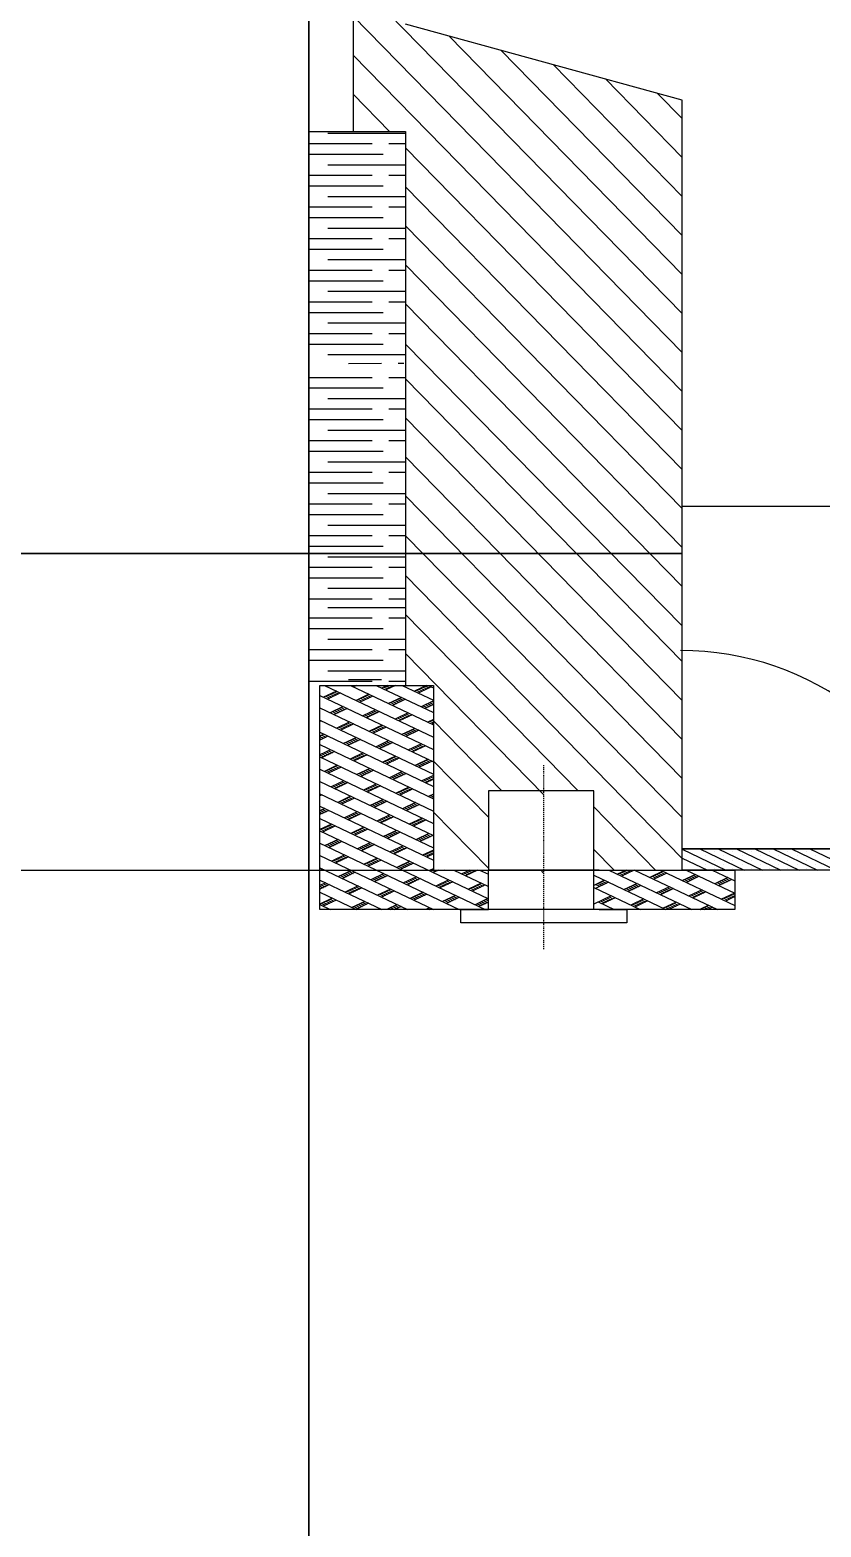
# Model space of a CAD drawing. Header units: millimetres. Extents: x 3739 to 12124, y 1417 to 5764.
# Drawn here: x 4854 to 4936.8, y 4501.7 to 4658.3 of the extents above; entities that cross this region are included whole.
import ezdxf

# ---------------------------------------------------------------- set-up
doc = ezdxf.new("R2010")
doc.units = ezdxf.units.MM
doc.header["$MEASUREMENT"] = 0
doc.linetypes.add('CENTER', pattern=[2, 1.25, -0.25, 0.25, -0.25])

msp = doc.modelspace()

# ---------------------------------------------------------------- linework, layer by layer
for p, q in [((4883.16004, 4682.44485), (4883.16004, 4254.11472)), ((4883.17998, 4682.45527), (4883.17998, 4253.95112)), ((4887.81157, 4669.91899), (4887.81157, 4647.65271)), ((4922.25894, 4650.92771), (4893.31157, 4658.88837)), ((4922.25894, 4570.4336), (4922.25894, 4650.92771)), ((4883.17998, 4622.83446), (4883.17998, 4647.65271)), ((4883.17998, 4647.65271), (4893.31157, 4647.65271)), ((4887.81157, 4647.65271), (4893.31157, 4647.65271)), ((4888.24577, 4647.65271), (4893.31157, 4647.65271)), ((4893.31157, 4647.65271), (4893.31157, 4622.9983)), ((4893.31157, 4647.65271), (4893.31157, 4622.9983)), ((4893.31157, 4647.65271), (4893.31157, 4589.73718)), ((4922.25894, 4605.73638), (4922.25894, 4641.58588)), ((4883.17998, 4589.73718), (4883.17998, 4622.82902)), ((4883.17998, 4622.82902), (4883.17998, 4614.55606)), ((4883.17998, 4614.55606), (4883.17998, 4606.2831)), ((4922.25894, 4608.48922), (4945.41683, 4608.48922)), ((4883.17998, 4606.2831), (4883.17998, 4598.01014)), ((4922.25894, 4603.53026), (4922.25894, 4605.73638)), ((4922.25894, 4603.53026), (4922.25894, 4605.73638)), ((4922.25894, 4603.53026), (4779.08108, 4603.53026)), ((4779.08108, 4603.53026), (4922.25894, 4603.53026)), ((4883.17998, 4598.01014), (4883.17998, 4589.73718)), ((4884.33787, 4566.29712), (4884.33787, 4589.73718)), ((4884.33787, 4589.73718), (4896.21603, 4589.73718)), ((4896.21603, 4589.73718), (4896.21603, 4570.4336)), ((4901.99578, 4578.71059), (4901.99578, 4570.43763)), ((4912.99578, 4578.71059), (4901.99578, 4578.71059)), ((4912.99578, 4570.4366), (4912.99578, 4578.71059)), ((4997.52209, 4572.63972), (4922.25894, 4572.63972)), ((4922.25894, 4572.63972), (5013.76647, 4572.63972)), ((4805.12398, 4570.4336), (4896.21603, 4570.4336)), ((4896.21603, 4570.4336), (4927.75892, 4570.4336)), ((4897.37393, 4570.44167), (4922.25894, 4570.4336)), ((4901.99578, 4570.43763), (4913.57473, 4570.43763)), ((4901.99578, 4566.29712), (4901.99578, 4570.4336)), ((4901.99578, 4570.4336), (4913.57473, 4570.4336)), ((4912.99578, 4566.29712), (4912.99578, 4570.4336)), ((5009.13489, 4570.4336), (4922.25894, 4570.4336)), ((4927.75892, 4570.4336), (4927.75892, 4566.29712)), ((4927.75892, 4566.29712), (4884.33787, 4566.29712)), ((4899.10104, 4564.91829), (4899.10104, 4566.29712)), ((4899.10104, 4566.29712), (4901.99578, 4566.29712)), ((4913.57473, 4566.29712), (4916.46946, 4566.29712)), ((4916.46946, 4566.29712), (4916.46946, 4564.91829)), ((4916.46946, 4564.91829), (4899.10104, 4564.91829))]:
    msp.add_line(p, q)
at = {"linetype": 'Continuous'}
for p, q in [((4922.25894, 4628.60708), (4887.81157, 4663.79423)), ((4922.25894, 4624.52885), (4887.81157, 4659.716)), ((4922.25894, 4632.6853), (4897.82074, 4657.64833)), ((4922.25894, 4620.45062), (4887.81157, 4655.63777)), ((4922.25894, 4636.76353), (4903.28409, 4656.14588)), ((4922.25894, 4640.84176), (4908.74743, 4654.64344)), ((4922.25894, 4644.91999), (4914.21077, 4653.14099)), ((4891.63626, 4647.65271), (4887.81157, 4651.55955)), ((4922.25894, 4648.99822), (4919.67412, 4651.63855)), ((4885.17977, 4647.48662), (4893.31157, 4647.48662)), ((4883.17998, 4646.38356), (4889.81135, 4646.38356)), ((4891.54819, 4646.38356), (4893.31157, 4646.38356)), ((4922.25894, 4616.37239), (4893.31157, 4645.94143)), ((4883.17998, 4645.2805), (4890.96924, 4645.2805)), ((4893.28503, 4645.2805), (4893.31157, 4645.2805)), ((4883.17998, 4643.07438), (4889.81135, 4643.07438)), ((4885.17977, 4644.17744), (4893.31157, 4644.17744)), ((4891.54819, 4643.07438), (4893.31157, 4643.07438)), ((4883.17998, 4641.97132), (4890.96924, 4641.97132)), ((4893.28503, 4641.97132), (4893.31157, 4641.97132)), ((4922.25894, 4612.29417), (4893.31157, 4641.8632)), ((4883.17998, 4639.76519), (4889.81135, 4639.76519)), ((4885.17977, 4640.86825), (4893.31157, 4640.86825)), ((4891.54819, 4639.76519), (4893.31157, 4639.76519)), ((4883.17998, 4638.66213), (4890.96924, 4638.66213)), ((4893.28503, 4638.66213), (4893.31157, 4638.66213)), ((4885.17977, 4637.55907), (4893.31157, 4637.55907)), ((4922.25894, 4608.21594), (4893.31157, 4637.78497)), ((4883.17998, 4636.45601), (4889.81135, 4636.45601)), ((4883.17998, 4635.35295), (4890.96924, 4635.35295)), ((4891.54819, 4636.45601), (4893.31157, 4636.45601)), ((4893.28503, 4635.35295), (4893.31157, 4635.35295)), ((4885.17977, 4634.24989), (4893.31157, 4634.24989)), ((4922.25894, 4604.13771), (4893.31157, 4633.70675)), ((4883.17998, 4633.14682), (4889.81135, 4633.14682)), ((4883.17998, 4632.04376), (4890.96924, 4632.04376)), ((4891.54819, 4633.14682), (4893.31157, 4633.14682)), ((4893.28503, 4632.04376), (4893.31157, 4632.04376)), ((4885.17977, 4630.9407), (4893.31157, 4630.9407)), ((4883.17998, 4629.83764), (4889.81135, 4629.83764)), ((4883.17998, 4628.73458), (4890.96924, 4628.73458)), ((4891.54819, 4629.83764), (4893.31157, 4629.83764)), ((4893.28503, 4628.73458), (4893.31157, 4628.73458)), ((4922.25894, 4600.05948), (4893.31157, 4629.62852)), ((4885.17977, 4627.63152), (4893.31157, 4627.63152)), ((4883.17998, 4626.52845), (4889.81135, 4626.52845)), ((4891.54819, 4626.52845), (4893.31157, 4626.52845)), ((4883.17998, 4625.42539), (4890.96924, 4625.42539)), ((4885.17977, 4624.32233), (4893.31157, 4624.32233)), ((4893.28503, 4625.42539), (4893.31157, 4625.42539)), ((4922.25894, 4595.98125), (4893.31157, 4625.42539)), ((4890.8049, 4623.37887), (4887.33124, 4623.36545)), ((4893.13626, 4623.38788), (4892.54173, 4623.38558)), ((4883.17998, 4621.94624), (4889.81135, 4621.94624)), ((4891.54819, 4621.94624), (4893.31157, 4621.94624)), ((4922.25894, 4592.22856), (4893.31157, 4621.7976)), ((4883.17998, 4620.84318), (4890.96924, 4620.84318)), ((4885.17977, 4619.74012), (4893.31157, 4619.74012)), ((4883.17998, 4618.63705), (4889.81135, 4618.63705)), ((4891.54819, 4618.63705), (4893.31157, 4618.63705)), ((4883.17998, 4617.53399), (4890.96924, 4617.53399)), ((4885.17977, 4616.43093), (4893.31157, 4616.43093)), ((4922.25894, 4588.15033), (4893.31157, 4617.71937)), ((4883.17998, 4615.32787), (4889.81135, 4615.32787)), ((4891.54819, 4615.32787), (4893.31157, 4615.32787)), ((4883.17998, 4614.22481), (4890.96924, 4614.22481)), ((4885.17977, 4613.12175), (4893.31157, 4613.12175)), ((4922.25894, 4584.07211), (4893.31157, 4613.64114)), ((4883.17998, 4612.01869), (4889.81135, 4612.01869)), ((4891.54819, 4612.01869), (4893.31157, 4612.01869)), ((4883.17998, 4610.91562), (4890.96924, 4610.91562)), ((4883.17998, 4608.7095), (4889.81135, 4608.7095)), ((4885.17977, 4609.81256), (4893.31157, 4609.81256)), ((4891.54819, 4608.7095), (4893.31157, 4608.7095)), ((4922.25894, 4579.99388), (4893.31157, 4609.56292)), ((4883.17998, 4607.60644), (4890.96924, 4607.60644)), ((4883.17998, 4605.40032), (4889.81135, 4605.40032)), ((4885.17977, 4606.50338), (4893.31157, 4606.50338)), ((4891.54819, 4605.40032), (4893.31157, 4605.40032)), ((4922.25894, 4575.91565), (4893.31157, 4605.35979)), ((4883.17998, 4604.29726), (4890.96924, 4604.29726)), ((4883.17998, 4602.09113), (4889.81135, 4602.09113)), ((4885.17977, 4603.19419), (4893.31157, 4603.19419)), ((4891.54819, 4602.09113), (4893.31157, 4602.09113)), ((4883.17998, 4600.98807), (4890.96924, 4600.98807)), ((4922.25894, 4571.65263), (4893.31157, 4601.22166)), ((4885.17977, 4599.88501), (4893.31157, 4599.88501)), ((4883.17998, 4598.78195), (4889.81135, 4598.78195)), ((4885.17977, 4597.89448), (4893.31157, 4597.89448)), ((4891.54819, 4598.78195), (4893.31157, 4598.78195)), ((4883.17998, 4596.79142), (4889.81135, 4596.79142)), ((4891.54819, 4596.79142), (4893.31157, 4596.79142)), ((4911.35687, 4578.71059), (4893.31157, 4597.14344)), ((4883.17998, 4595.68836), (4890.96924, 4595.68836)), ((4885.17977, 4594.5853), (4893.31157, 4594.5853)), ((4883.17998, 4593.48224), (4889.81135, 4593.48224)), ((4891.54819, 4593.48224), (4893.31157, 4593.48224)), ((4907.78525, 4578.28069), (4893.31157, 4593.06521)), ((4883.17998, 4592.37917), (4890.96924, 4592.37917)), ((4885.17977, 4591.27611), (4893.31157, 4591.27611)), ((4883.17998, 4590.17305), (4889.81135, 4590.17305)), ((4884.8451, 4589.73718), (4896.21603, 4584.32095)), ((4890.8049, 4590.33265), (4887.33124, 4590.31923)), ((4887.547, 4589.73718), (4896.21603, 4585.60793)), ((4888.14366, 4589.73718), (4887.84533, 4589.59508)), ((4887.99731, 4589.73718), (4888.07049, 4589.70232)), ((4890.24889, 4589.73718), (4896.21603, 4586.8949)), ((4891.41868, 4589.73718), (4890.83379, 4589.45858)), ((4891.05894, 4589.56583), (4891.46832, 4589.37083)), ((4892.23744, 4589.73718), (4891.24316, 4589.26358)), ((4891.2841, 4589.67307), (4891.69348, 4589.47808)), ((4891.54819, 4590.17305), (4893.31157, 4590.17305)), ((4891.59983, 4589.73718), (4891.91864, 4589.58533)), ((4892.05015, 4589.73718), (4892.14379, 4589.69257)), ((4892.95078, 4589.73718), (4896.21603, 4588.18187)), ((4895.51246, 4589.73718), (4894.23162, 4589.12709)), ((4895.99194, 4589.57558), (4894.641, 4588.93209)), ((4895.35741, 4589.66332), (4895.76679, 4589.46833)), ((4895.65267, 4589.73718), (4896.21603, 4589.46884)), ((4884.33787, 4588.69181), (4896.21603, 4583.03398)), ((4886.08501, 4589.14659), (4884.73406, 4588.5031)), ((4884.95922, 4588.61035), (4885.36859, 4588.41535)), ((4886.49438, 4588.95159), (4885.14344, 4588.3081)), ((4885.18437, 4588.7176), (4885.59375, 4588.5226)), ((4885.40953, 4588.82484), (4885.81891, 4588.62985)), ((4885.63469, 4588.93209), (4886.04407, 4588.73709)), ((4885.85985, 4589.03934), (4886.26922, 4588.84434)), ((4889.48284, 4588.81509), (4888.13189, 4588.17161)), ((4888.35705, 4588.27886), (4888.76643, 4588.08386)), ((4889.89222, 4588.6201), (4888.54127, 4587.97661)), ((4888.58221, 4588.3861), (4888.99159, 4588.19111)), ((4888.80737, 4588.49335), (4889.21674, 4588.29835)), ((4889.03252, 4588.6006), (4889.4419, 4588.4056)), ((4889.25768, 4588.70785), (4889.66706, 4588.51285)), ((4892.88067, 4588.4836), (4891.52973, 4587.84011)), ((4893.29005, 4588.2886), (4891.9391, 4587.64512)), ((4891.98004, 4588.05461), (4892.38942, 4587.85961)), ((4892.2052, 4588.16186), (4892.61458, 4587.96686)), ((4892.43036, 4588.26911), (4892.83974, 4588.07411)), ((4892.65552, 4588.37635), (4893.06489, 4588.18136)), ((4894.45678, 4589.23433), (4894.86615, 4589.03934)), ((4894.68193, 4589.34158), (4895.09131, 4589.14659)), ((4894.90709, 4589.44883), (4895.31647, 4589.25383)), ((4896.21603, 4588.12235), (4894.92756, 4587.50862)), ((4895.13225, 4589.55608), (4895.54163, 4589.36108)), ((4896.05335, 4588.04486), (4896.21603, 4587.96737)), ((4884.33787, 4587.40484), (4896.21603, 4581.74701)), ((4886.78095, 4587.52812), (4885.43, 4586.88464)), ((4885.65516, 4586.99188), (4886.06454, 4586.79689)), ((4887.19032, 4587.33313), (4885.83938, 4586.68964)), ((4885.88032, 4587.09913), (4886.28969, 4586.90414)), ((4886.10547, 4587.20638), (4886.51485, 4587.01138)), ((4886.33063, 4587.31363), (4886.74001, 4587.11863)), ((4886.55579, 4587.42087), (4886.96517, 4587.22588)), ((4890.17878, 4587.19663), (4888.82783, 4586.55314)), ((4889.05299, 4586.66039), (4889.46237, 4586.4654)), ((4890.58816, 4587.00163), (4889.23721, 4586.35815)), ((4889.27815, 4586.76764), (4889.68753, 4586.57264)), ((4889.50331, 4586.87489), (4889.91269, 4586.67989)), ((4889.72847, 4586.98213), (4890.13784, 4586.78714)), ((4889.95362, 4587.08938), (4890.363, 4586.89439)), ((4891.75488, 4587.94736), (4892.16426, 4587.75237)), ((4893.57662, 4586.86514), (4892.22567, 4586.22165)), ((4893.98599, 4586.67014), (4892.63505, 4586.02666)), ((4892.67598, 4586.43615), (4893.08536, 4586.24115)), ((4892.90114, 4586.54339), (4893.31052, 4586.3484)), ((4893.1263, 4586.65064), (4893.53568, 4586.45565)), ((4893.35146, 4586.75789), (4893.76084, 4586.56289)), ((4895.15272, 4587.61587), (4895.5621, 4587.42087)), ((4896.21603, 4587.73236), (4895.33694, 4587.31363)), ((4895.37788, 4587.72312), (4895.78725, 4587.52812)), ((4895.60303, 4587.83037), (4896.01241, 4587.63537)), ((4895.82819, 4587.93761), (4896.21603, 4587.75288)), ((4884.33787, 4586.11787), (4896.21603, 4580.46004)), ((4884.48843, 4586.04616), (4884.33787, 4585.97444)), ((4887.47689, 4585.90966), (4886.12594, 4585.26617)), ((4886.3511, 4585.37342), (4886.76048, 4585.17843)), ((4887.88627, 4585.71466), (4886.53532, 4585.07118)), ((4886.57626, 4585.48067), (4886.98564, 4585.28567)), ((4886.80142, 4585.58792), (4887.21079, 4585.39292)), ((4887.02657, 4585.69516), (4887.43595, 4585.50017)), ((4887.25173, 4585.80241), (4887.66111, 4585.60742)), ((4890.87472, 4585.57817), (4889.52378, 4584.93468)), ((4889.74893, 4585.04193), (4890.15831, 4584.84693)), ((4891.2841, 4585.38317), (4889.93315, 4584.73969)), ((4889.97409, 4585.14918), (4890.38347, 4584.95418)), ((4890.19925, 4585.25642), (4890.60863, 4585.06143)), ((4890.42441, 4585.36367), (4890.83379, 4585.16868)), ((4890.64957, 4585.47092), (4891.05894, 4585.27592)), ((4892.45083, 4586.3289), (4892.8602, 4586.1339)), ((4894.27256, 4585.24667), (4892.92161, 4584.60319)), ((4894.68193, 4585.05168), (4893.33099, 4584.40819)), ((4893.59708, 4584.92493), (4894.00646, 4584.72994)), ((4893.82224, 4585.03218), (4894.23162, 4584.83718)), ((4894.0474, 4585.13943), (4894.45678, 4584.94443)), ((4896.21603, 4586.17239), (4895.6235, 4585.89016)), ((4895.84866, 4585.99741), (4896.21603, 4585.82242)), ((4896.21603, 4585.7824), (4896.03288, 4585.69516)), ((4896.07382, 4586.10465), (4896.21603, 4586.03692)), ((4903.3719, 4578.71059), (4896.21603, 4586.02014)), ((4884.33787, 4584.8309), (4896.21603, 4579.17307)), ((4884.775, 4584.62269), (4884.33787, 4584.41448)), ((4885.18437, 4584.42769), (4884.33787, 4584.02448)), ((4884.33787, 4584.40191), (4884.73406, 4584.2132)), ((4884.33787, 4584.18742), (4884.5089, 4584.10595)), ((4884.33787, 4583.54393), (4896.21603, 4577.8861)), ((4884.54984, 4584.51544), (4884.95922, 4584.32045)), ((4888.17283, 4584.2912), (4886.82188, 4583.64771)), ((4887.04704, 4583.75496), (4887.45642, 4583.55996)), ((4888.58221, 4584.0962), (4887.23126, 4583.45271)), ((4887.2722, 4583.86221), (4887.68158, 4583.66721)), ((4887.49736, 4583.96945), (4887.90674, 4583.77446)), ((4887.72252, 4584.0767), (4888.13189, 4583.88171)), ((4887.94767, 4584.18395), (4888.35705, 4583.98895)), ((4891.57066, 4583.9597), (4890.21972, 4583.31622)), ((4890.44488, 4583.42347), (4890.85425, 4583.22847)), ((4891.98004, 4583.76471), (4890.6291, 4583.12122)), ((4890.67003, 4583.53071), (4891.07941, 4583.33572)), ((4890.89519, 4583.63796), (4891.30457, 4583.44297)), ((4891.12035, 4583.74521), (4891.52973, 4583.55021)), ((4891.34551, 4583.85246), (4891.75488, 4583.65746)), ((4893.14677, 4584.71044), (4893.55615, 4584.51544)), ((4893.37193, 4584.81768), (4893.7813, 4584.62269)), ((4894.9685, 4583.62821), (4893.61755, 4582.98473)), ((4895.37788, 4583.43322), (4894.02693, 4582.78973)), ((4894.29303, 4583.30647), (4894.7024, 4583.11147)), ((4894.51818, 4583.41372), (4894.92756, 4583.21872)), ((4894.74334, 4583.52096), (4895.15272, 4583.32597)), ((4885.47094, 4583.00423), (4884.33787, 4582.46452)), ((4884.33787, 4582.25696), (4896.21603, 4576.59913)), ((4884.34515, 4582.46799), (4884.75453, 4582.27299)), ((4885.88032, 4582.80923), (4884.52937, 4582.16574)), ((4884.57031, 4582.57523), (4884.97969, 4582.38024)), ((4884.79547, 4582.68248), (4885.20484, 4582.48749)), ((4885.02062, 4582.78973), (4885.43, 4582.59473)), ((4885.24578, 4582.89698), (4885.65516, 4582.70198)), ((4888.86877, 4582.67273), (4887.51783, 4582.02925)), ((4887.74298, 4582.13649), (4888.15236, 4581.9415)), ((4889.27815, 4582.47774), (4887.9272, 4581.83425)), ((4887.96814, 4582.24374), (4888.37752, 4582.04875)), ((4888.1933, 4582.35099), (4888.60268, 4582.15599)), ((4888.41846, 4582.45824), (4888.82783, 4582.26324)), ((4888.64362, 4582.56549), (4889.05299, 4582.37049)), ((4892.26661, 4582.34124), (4890.91566, 4581.69775)), ((4891.14082, 4581.805), (4891.5502, 4581.61001)), ((4892.67598, 4582.14624), (4891.32504, 4581.50276)), ((4891.36598, 4581.91225), (4891.77535, 4581.71725)), ((4891.59113, 4582.0195), (4892.00051, 4581.8245)), ((4891.81629, 4582.12675), (4892.22567, 4581.93175)), ((4892.04145, 4582.23399), (4892.45083, 4582.039)), ((4893.84271, 4583.09197), (4894.25209, 4582.89698)), ((4894.06787, 4583.19922), (4894.47725, 4583.00423)), ((4895.66444, 4582.00975), (4894.31349, 4581.36626)), ((4896.07382, 4581.81475), (4894.72287, 4581.17127)), ((4895.21413, 4581.79525), (4895.6235, 4581.60026)), ((4895.43928, 4581.9025), (4895.84866, 4581.7075)), ((4901.99578, 4575.95061), (4896.21603, 4581.82955)), ((4884.33787, 4580.96999), (4896.21603, 4575.31216)), ((4886.16688, 4581.38576), (4884.81593, 4580.74228)), ((4885.04109, 4580.84952), (4885.45047, 4580.65453)), ((4886.57626, 4581.19077), (4885.22531, 4580.54728)), ((4885.26625, 4580.95677), (4885.67563, 4580.76178)), ((4885.49141, 4581.06402), (4885.90079, 4580.86902)), ((4885.71657, 4581.17127), (4886.12594, 4580.97627)), ((4885.94172, 4581.27851), (4886.3511, 4581.08352)), ((4889.56471, 4581.05427), (4888.21377, 4580.41078)), ((4888.43893, 4580.51803), (4888.8483, 4580.32304)), ((4889.97409, 4580.85927), (4888.62315, 4580.21579)), ((4888.66408, 4580.62528), (4889.07346, 4580.43028)), ((4888.88924, 4580.73253), (4889.29862, 4580.53753)), ((4889.1144, 4580.83977), (4889.52378, 4580.64478)), ((4889.33956, 4580.94702), (4889.74893, 4580.75203)), ((4892.96255, 4580.72278), (4891.6116, 4580.07929)), ((4891.83676, 4580.18654), (4892.24614, 4579.99154)), ((4893.37193, 4580.52778), (4892.02098, 4579.8843)), ((4892.06192, 4580.29379), (4892.4713, 4580.09879)), ((4892.28708, 4580.40103), (4892.69645, 4580.20604)), ((4892.51223, 4580.50828), (4892.92161, 4580.31329)), ((4892.73739, 4580.61553), (4893.14677, 4580.42053)), ((4894.53865, 4581.47351), (4894.94803, 4581.27851)), ((4894.76381, 4581.58076), (4895.17319, 4581.38576)), ((4894.98897, 4581.68801), (4895.39835, 4581.49301)), ((4896.21603, 4580.32253), (4895.00944, 4579.7478)), ((4895.91007, 4580.17679), (4896.21603, 4580.03105)), ((4896.13523, 4580.28404), (4896.21603, 4580.24555)), ((4884.33787, 4579.68302), (4896.21603, 4574.02519)), ((4886.86282, 4579.7673), (4885.51188, 4579.12381)), ((4885.73703, 4579.23106), (4886.14641, 4579.03607)), ((4887.2722, 4579.5723), (4885.92125, 4578.92882)), ((4885.96219, 4579.33831), (4886.37157, 4579.14331)), ((4886.18735, 4579.44556), (4886.59673, 4579.25056)), ((4886.41251, 4579.5528), (4886.82188, 4579.35781)), ((4886.63766, 4579.66005), (4887.04704, 4579.46506)), ((4890.26066, 4579.43581), (4888.90971, 4578.79232)), ((4889.13487, 4578.89957), (4889.54425, 4578.70457)), ((4890.67003, 4579.24081), (4889.31909, 4578.59733)), ((4889.36003, 4579.00682), (4889.7694, 4578.81182)), ((4889.58518, 4579.11406), (4889.99456, 4578.91907)), ((4889.81034, 4579.22131), (4890.21972, 4579.02632)), ((4890.0355, 4579.32856), (4890.44488, 4579.13356)), ((4893.65849, 4579.10431), (4892.30754, 4578.46083)), ((4894.06787, 4578.90932), (4892.71692, 4578.26583)), ((4892.75786, 4578.67532), (4893.16724, 4578.48033)), ((4892.98302, 4578.78257), (4893.3924, 4578.58758)), ((4893.20818, 4578.88982), (4893.61755, 4578.69482)), ((4893.43333, 4578.99707), (4893.84271, 4578.80207)), ((4895.23459, 4579.85505), (4895.64397, 4579.66005)), ((4896.21603, 4579.93254), (4895.41881, 4579.5528)), ((4895.45975, 4579.96229), (4895.86913, 4579.7673)), ((4895.68491, 4580.06954), (4896.09429, 4579.87455)), ((4884.33787, 4578.39605), (4896.21603, 4572.73822)), ((4884.57031, 4578.28533), (4884.33787, 4578.17462)), ((4884.33787, 4578.18155), (4884.34515, 4578.17808)), ((4884.33787, 4577.10908), (4896.21603, 4571.45125)), ((4887.55876, 4578.14884), (4886.20782, 4577.50535)), ((4886.43298, 4577.6126), (4886.84235, 4577.4176)), ((4887.96814, 4577.95384), (4886.6172, 4577.31035)), ((4886.65813, 4577.71985), (4887.06751, 4577.52485)), ((4886.88329, 4577.82709), (4887.29267, 4577.6321)), ((4887.10845, 4577.93434), (4887.51783, 4577.73934)), ((4887.33361, 4578.04159), (4887.74298, 4577.84659)), ((4890.9566, 4577.81734), (4889.60565, 4577.17386)), ((4889.83081, 4577.28111), (4890.24019, 4577.08611)), ((4891.36598, 4577.62235), (4890.01503, 4576.97886)), ((4890.05597, 4577.38835), (4890.46535, 4577.19336)), ((4890.28113, 4577.4956), (4890.6905, 4577.3006)), ((4890.50628, 4577.60285), (4890.91566, 4577.40785)), ((4890.73144, 4577.7101), (4891.14082, 4577.5151)), ((4892.5327, 4578.56808), (4892.94208, 4578.37308)), ((4894.35443, 4577.48585), (4893.00349, 4576.84237)), ((4894.76381, 4577.29086), (4893.41286, 4576.64737)), ((4893.4538, 4577.05686), (4893.86318, 4576.86186)), ((4893.67896, 4577.16411), (4894.08834, 4576.96911)), ((4893.90412, 4577.27136), (4894.31349, 4577.07636)), ((4894.12928, 4577.3786), (4894.53865, 4577.18361)), ((4896.21603, 4578.37257), (4895.70538, 4578.12934)), ((4895.93054, 4578.23658), (4896.21603, 4578.1006)), ((4896.21603, 4577.98258), (4896.11476, 4577.93434)), ((4896.15569, 4578.34383), (4896.21603, 4578.31509)), ((4919.45985, 4570.4336), (4912.99578, 4577.03649)), ((4884.85687, 4576.86186), (4884.33787, 4576.61465)), ((4885.26625, 4576.66687), (4884.33787, 4576.22466)), ((4884.33787, 4576.46559), (4884.59078, 4576.34513)), ((4884.33787, 4576.2511), (4884.36562, 4576.23788)), ((4884.33787, 4575.82211), (4901.99578, 4567.41126)), ((4884.40656, 4576.64737), (4884.81593, 4576.45237)), ((4884.63171, 4576.75462), (4885.04109, 4576.55962)), ((4888.25471, 4576.53037), (4886.90376, 4575.88689)), ((4887.12892, 4575.99413), (4887.5383, 4575.79914)), ((4888.66408, 4576.33538), (4887.31314, 4575.69189)), ((4887.35408, 4576.10138), (4887.76345, 4575.90639)), ((4887.57923, 4576.20863), (4887.98861, 4576.01363)), ((4887.80439, 4576.31588), (4888.21377, 4576.12088)), ((4888.02955, 4576.42312), (4888.43893, 4576.22813)), ((4891.65254, 4576.19888), (4890.30159, 4575.55539)), ((4890.52675, 4575.66264), (4890.93613, 4575.46765)), ((4892.06192, 4576.00388), (4890.71097, 4575.3604)), ((4890.75191, 4575.76989), (4891.16129, 4575.57489)), ((4890.97707, 4575.87714), (4891.38645, 4575.68214)), ((4891.20223, 4575.98438), (4891.6116, 4575.78939)), ((4891.42738, 4576.09163), (4891.83676, 4575.89664)), ((4893.22864, 4576.94961), (4893.63802, 4576.75462)), ((4895.05037, 4575.86739), (4893.69943, 4575.2239)), ((4895.45975, 4575.67239), (4894.10881, 4575.02891)), ((4894.3749, 4575.54564), (4894.78428, 4575.35065)), ((4894.60006, 4575.65289), (4895.00944, 4575.4579)), ((4894.82522, 4575.76014), (4895.23459, 4575.56514)), ((4901.99578, 4570.60945), (4896.21603, 4576.48838)), ((4885.55281, 4575.2434), (4884.33787, 4574.6647)), ((4884.33787, 4574.53513), (4901.63292, 4566.29712)), ((4884.42703, 4574.70716), (4884.8364, 4574.51217)), ((4885.96219, 4575.04841), (4884.61125, 4574.40492)), ((4884.65218, 4574.81441), (4885.06156, 4574.61942)), ((4884.87734, 4574.92166), (4885.28672, 4574.72666)), ((4885.1025, 4575.02891), (4885.51188, 4574.83391)), ((4885.32766, 4575.13615), (4885.73703, 4574.94116)), ((4888.95065, 4574.91191), (4887.5997, 4574.26842)), ((4887.82486, 4574.37567), (4888.23424, 4574.18068)), ((4889.36003, 4574.71691), (4888.00908, 4574.07343)), ((4888.05002, 4574.48292), (4888.4594, 4574.28792)), ((4888.27518, 4574.59017), (4888.68455, 4574.39517)), ((4888.50033, 4574.69741), (4888.90971, 4574.50242)), ((4888.72549, 4574.80466), (4889.13487, 4574.60967)), ((4892.34848, 4574.58042), (4890.99754, 4573.93693)), ((4891.22269, 4574.04418), (4891.63207, 4573.84918)), ((4892.75786, 4574.38542), (4891.40691, 4573.74194)), ((4891.44785, 4574.15143), (4891.85723, 4573.95643)), ((4891.67301, 4574.25867), (4892.08239, 4574.06368)), ((4891.89817, 4574.36592), (4892.30754, 4574.17093)), ((4892.12332, 4574.47317), (4892.5327, 4574.27817)), ((4893.92459, 4575.33115), (4894.33396, 4575.13615)), ((4894.14974, 4575.4384), (4894.55912, 4575.2434)), ((4895.74632, 4574.24892), (4894.39537, 4573.60544)), ((4896.15569, 4574.05393), (4894.80475, 4573.41044)), ((4895.07084, 4573.92718), (4895.48022, 4573.73219)), ((4895.296, 4574.03443), (4895.70538, 4573.83943)), ((4895.52116, 4574.14168), (4895.93054, 4573.94668)), ((4884.33787, 4573.24816), (4898.93103, 4566.29712)), ((4886.24876, 4573.62494), (4884.89781, 4572.98145)), ((4885.12297, 4573.0887), (4885.53235, 4572.89371)), ((4886.65813, 4573.42994), (4885.30719, 4572.78646)), ((4885.34813, 4573.19595), (4885.7575, 4573.00095)), ((4885.57328, 4573.3032), (4885.98266, 4573.1082)), ((4885.79844, 4573.41044), (4886.20782, 4573.21545)), ((4886.0236, 4573.51769), (4886.43298, 4573.3227)), ((4889.64659, 4573.29345), (4888.29564, 4572.64996)), ((4888.5208, 4572.75721), (4888.93018, 4572.56221)), ((4890.05597, 4573.09845), (4888.70502, 4572.45497)), ((4888.74596, 4572.86446), (4889.15534, 4572.66946)), ((4888.97112, 4572.9717), (4889.38049, 4572.77671)), ((4889.19627, 4573.07895), (4889.60565, 4572.88396)), ((4889.42143, 4573.1862), (4889.83081, 4572.9912)), ((4893.04442, 4572.96195), (4891.69348, 4572.31847)), ((4891.91864, 4572.42572), (4892.32801, 4572.23072)), ((4893.4538, 4572.76696), (4892.10286, 4572.12347)), ((4892.14379, 4572.53296), (4892.55317, 4572.33797)), ((4892.36895, 4572.64021), (4892.77833, 4572.44522)), ((4892.59411, 4572.74746), (4893.00349, 4572.55246)), ((4892.81927, 4572.85471), (4893.22864, 4572.65971)), ((4894.62053, 4573.71269), (4895.02991, 4573.51769)), ((4894.84569, 4573.81993), (4895.25506, 4573.62494)), ((4896.21603, 4572.5227), (4895.09131, 4571.98698)), ((4895.99194, 4572.41597), (4896.21603, 4572.30923)), ((4915.09449, 4570.43592), (4912.99578, 4572.5797)), ((4922.25894, 4572.60247), (4926.81231, 4570.4336)), ((4924.09969, 4572.63972), (4928.73127, 4570.4336)), ((4925.62832, 4572.36862), (4925.62832, 4572.36862)), ((4926.01864, 4572.63972), (4930.65022, 4570.4336)), ((4927.54728, 4572.36862), (4927.54728, 4572.36862)), ((4927.9376, 4572.63972), (4932.56918, 4570.4336)), ((4929.46624, 4572.36862), (4929.46624, 4572.36862)), ((4929.85656, 4572.63972), (4934.48814, 4570.4336)), ((4931.3852, 4572.36862), (4931.3852, 4572.36862)), ((4931.77552, 4572.63972), (4936.4071, 4570.4336)), ((4933.30415, 4572.36862), (4933.30415, 4572.36862)), ((4933.69447, 4572.63972), (4938.32605, 4570.4336)), ((4935.22311, 4572.36862), (4935.22311, 4572.36862)), ((4935.61343, 4572.63972), (4940.24501, 4570.4336)), ((4884.33787, 4571.96119), (4896.22914, 4566.29712)), ((4886.9447, 4572.00648), (4885.59375, 4571.36299)), ((4885.81891, 4571.47024), (4886.22829, 4571.27524)), ((4887.35408, 4571.81148), (4886.00313, 4571.16799)), ((4886.04407, 4571.57749), (4886.45344, 4571.38249)), ((4886.26922, 4571.68473), (4886.6786, 4571.48974)), ((4886.49438, 4571.79198), (4886.90376, 4571.59698)), ((4886.71954, 4571.89923), (4887.12892, 4571.70423)), ((4890.34253, 4571.67498), (4888.99159, 4571.0315)), ((4889.21674, 4571.13875), (4889.62612, 4570.94375)), ((4890.75191, 4571.47999), (4889.40096, 4570.8365)), ((4889.4419, 4571.24599), (4889.85128, 4571.051)), ((4889.66706, 4571.35324), (4890.07644, 4571.15824)), ((4889.89222, 4571.46049), (4890.30159, 4571.26549)), ((4890.11737, 4571.56774), (4890.52675, 4571.37274)), ((4893.74037, 4571.34349), (4892.38942, 4570.70001)), ((4892.61458, 4570.80725), (4893.02396, 4570.61226)), ((4894.14974, 4571.14849), (4892.7988, 4570.50501)), ((4892.83974, 4570.9145), (4893.24911, 4570.7195)), ((4893.06489, 4571.02175), (4893.47427, 4570.82675)), ((4893.29005, 4571.129), (4893.69943, 4570.934)), ((4893.51521, 4571.23624), (4893.92459, 4571.04125)), ((4895.31647, 4572.09422), (4895.72585, 4571.89923)), ((4896.21603, 4572.13271), (4895.50069, 4571.79198)), ((4895.54163, 4572.20147), (4895.95101, 4572.00648)), ((4895.76679, 4572.30872), (4896.17616, 4572.11372)), ((4922.25894, 4571.68843), (4924.89335, 4570.4336)), ((4924.66884, 4571.9116), (4924.66884, 4571.9116)), ((4924.66884, 4570.99756), (4924.66884, 4570.99756)), ((4925.62832, 4571.45458), (4925.62832, 4571.45458)), ((4926.5878, 4571.9116), (4926.5878, 4571.9116)), ((4926.5878, 4570.99756), (4926.5878, 4570.99756)), ((4927.54728, 4571.45458), (4927.54728, 4571.45458)), ((4928.50676, 4571.9116), (4928.50676, 4571.9116)), ((4928.50676, 4570.99756), (4928.50676, 4570.99756)), ((4929.46624, 4571.45458), (4929.46624, 4571.45458)), ((4930.42572, 4571.9116), (4930.42572, 4571.9116)), ((4930.42572, 4570.99756), (4930.42572, 4570.99756)), ((4931.3852, 4571.45458), (4931.3852, 4571.45458)), ((4932.34467, 4571.9116), (4932.34467, 4571.9116)), ((4932.34467, 4570.99756), (4932.34467, 4570.99756)), ((4933.30415, 4571.45458), (4933.30415, 4571.45458)), ((4934.26363, 4571.9116), (4934.26363, 4571.9116)), ((4934.26363, 4570.99756), (4934.26363, 4570.99756)), ((4935.22311, 4571.45458), (4935.22311, 4571.45458)), ((4936.18259, 4571.9116), (4936.18259, 4571.9116)), ((4936.18259, 4570.99756), (4936.18259, 4570.99756)), ((4884.33787, 4570.67422), (4893.52725, 4566.29712)), ((4884.65218, 4570.52451), (4884.33787, 4570.3748)), ((4884.33787, 4570.45973), (4884.42703, 4570.41726)), ((4884.33787, 4569.38725), (4890.82535, 4566.29712)), ((4887.64064, 4570.38801), (4886.28969, 4569.74453)), ((4886.51485, 4569.85177), (4886.92423, 4569.65678)), ((4888.05002, 4570.19302), (4886.69907, 4569.54953)), ((4886.74001, 4569.95902), (4887.14939, 4569.76403)), ((4886.96517, 4570.06627), (4887.37454, 4569.87127)), ((4887.19032, 4570.17352), (4887.5997, 4569.97852)), ((4887.41548, 4570.28076), (4887.82486, 4570.08577)), ((4891.03847, 4570.05652), (4889.68753, 4569.41303)), ((4889.91269, 4569.52028), (4890.32206, 4569.32529)), ((4891.44785, 4569.86152), (4890.09691, 4569.21804)), ((4890.13784, 4569.62753), (4890.54722, 4569.43253)), ((4890.363, 4569.73478), (4890.77238, 4569.53978)), ((4890.58816, 4569.84202), (4890.99754, 4569.64703)), ((4890.81332, 4569.94927), (4891.22269, 4569.75428)), ((4894.43631, 4569.72503), (4893.08536, 4569.08154)), ((4894.84569, 4569.53003), (4893.49474, 4568.88655)), ((4893.53568, 4569.29604), (4893.94506, 4569.10104)), ((4893.76084, 4569.40328), (4894.17021, 4569.20829)), ((4893.98599, 4569.51053), (4894.39537, 4569.31554)), ((4894.21115, 4569.61778), (4894.62053, 4569.42278)), ((4896.21603, 4570.57275), (4895.78725, 4570.36851)), ((4896.01241, 4570.47576), (4896.42179, 4570.28076)), ((4896.74266, 4570.4336), (4896.19663, 4570.17352)), ((4897.83414, 4569.39353), (4896.4832, 4568.75005)), ((4896.55124, 4570.4336), (4896.64695, 4570.38801)), ((4897.60898, 4569.28629), (4898.01836, 4569.09129)), ((4898.3525, 4570.4336), (4901.99578, 4568.69823)), ((4900.01768, 4570.4336), (4899.18509, 4570.03702)), ((4899.41025, 4570.14427), (4899.81962, 4569.94927)), ((4900.83643, 4570.4336), (4899.59447, 4569.84202)), ((4899.6354, 4570.25152), (4900.04478, 4570.05652)), ((4899.86056, 4570.35876), (4900.26994, 4570.16377)), ((4900.15376, 4570.4336), (4900.4951, 4570.27101)), ((4900.60407, 4570.4336), (4900.72025, 4570.37826)), ((4901.05439, 4570.4336), (4901.99578, 4569.9852)), ((4902.16866, 4570.4336), (4902.16226, 4570.44011)), ((4907.78525, 4570.06179), (4907.41498, 4570.43841)), ((4911.47487, 4570.4336), (4911.47093, 4570.43763)), ((4912.96835, 4570.43661), (4912.96735, 4570.43763)), ((4912.99578, 4569.89354), (4920.54617, 4566.29712)), ((4914.12737, 4569.35454), (4912.99578, 4568.81553)), ((4913.90221, 4569.24729), (4914.31159, 4569.05229)), ((4914.56385, 4570.4336), (4923.24806, 4566.29712)), ((4916.39278, 4570.4336), (4915.47832, 4569.99802)), ((4915.70348, 4570.10527), (4916.11285, 4569.91027)), ((4917.21154, 4570.4336), (4915.8877, 4569.80303)), ((4915.92863, 4570.21252), (4916.33801, 4570.01752)), ((4916.15379, 4570.31976), (4916.56317, 4570.12477)), ((4916.37895, 4570.42701), (4916.78833, 4570.23202)), ((4916.81543, 4570.4336), (4917.01348, 4570.33926)), ((4917.26574, 4570.4336), (4925.94995, 4566.29712)), ((4920.2271, 4570.31001), (4918.87615, 4569.66653)), ((4919.10131, 4569.77378), (4919.51069, 4569.57878)), ((4920.63648, 4570.11502), (4919.28553, 4569.47153)), ((4919.32647, 4569.88102), (4919.73584, 4569.68603)), ((4919.55162, 4569.98827), (4919.961, 4569.79328)), ((4919.77678, 4570.09552), (4920.18616, 4569.90052)), ((4919.96764, 4570.4336), (4927.75892, 4566.72244)), ((4920.00194, 4570.20277), (4920.41132, 4570.00777)), ((4923.62493, 4569.97852), (4922.27399, 4569.33504)), ((4922.49914, 4569.44228), (4922.90852, 4569.24729)), ((4922.66953, 4570.4336), (4927.75892, 4568.00941)), ((4924.03431, 4569.78353), (4922.68336, 4569.14004)), ((4922.7243, 4569.54953), (4923.13368, 4569.35454)), ((4922.94946, 4569.65678), (4923.35884, 4569.46178)), ((4923.17462, 4569.76403), (4923.58399, 4569.56903)), ((4923.39977, 4569.87127), (4923.80915, 4569.67628)), ((4925.37142, 4570.4336), (4927.75892, 4569.29638)), ((4925.39909, 4570.4336), (4925.38526, 4570.42701)), ((4925.62832, 4570.54054), (4925.62832, 4570.54054)), ((4927.02277, 4569.64703), (4925.67182, 4569.00354)), ((4927.43214, 4569.45203), (4926.0812, 4568.80855)), ((4926.12214, 4569.21804), (4926.53151, 4569.02304)), ((4926.34729, 4569.32529), (4926.75667, 4569.13029)), ((4926.57245, 4569.43253), (4926.98183, 4569.23754)), ((4926.79761, 4569.53978), (4927.20699, 4569.34479)), ((4927.54728, 4570.54054), (4927.54728, 4570.54054)), ((4929.46624, 4570.54054), (4929.46624, 4570.54054)), ((4931.3852, 4570.54054), (4931.3852, 4570.54054)), ((4933.30415, 4570.54054), (4933.30415, 4570.54054)), ((4935.22311, 4570.54054), (4935.22311, 4570.54054)), ((4884.93875, 4569.10104), (4884.33787, 4568.81483)), ((4885.34813, 4568.90605), (4884.33787, 4568.42484)), ((4884.33787, 4568.74377), (4884.67265, 4568.5843)), ((4884.33787, 4568.52927), (4884.44749, 4568.47706)), ((4884.33787, 4568.10028), (4888.12346, 4566.29712)), ((4884.48843, 4568.88655), (4884.89781, 4568.69155)), ((4884.71359, 4568.99379), (4885.12297, 4568.7988)), ((4888.33658, 4568.76955), (4886.98564, 4568.12606)), ((4887.21079, 4568.23331), (4887.62017, 4568.03832)), ((4888.74596, 4568.57455), (4887.39501, 4567.93107)), ((4887.43595, 4568.34056), (4887.84533, 4568.14556)), ((4887.66111, 4568.44781), (4888.07049, 4568.25281)), ((4887.88627, 4568.55505), (4888.29564, 4568.36006)), ((4888.11142, 4568.6623), (4888.5208, 4568.46731)), ((4891.73442, 4568.43806), (4890.38347, 4567.79457)), ((4890.60863, 4567.90182), (4891.01801, 4567.70682)), ((4892.14379, 4568.24306), (4890.79285, 4567.59958)), ((4890.83379, 4568.00907), (4891.24316, 4567.81407)), ((4891.05894, 4568.11631), (4891.46832, 4567.92132)), ((4891.2841, 4568.22356), (4891.69348, 4568.02857)), ((4891.50926, 4568.33081), (4891.91864, 4568.13581)), ((4893.31052, 4569.18879), (4893.7199, 4568.99379)), ((4895.13225, 4568.10656), (4893.7813, 4567.46308)), ((4895.54163, 4567.91157), (4894.19068, 4567.26808)), ((4894.23162, 4567.67757), (4894.641, 4567.48258)), ((4894.45678, 4567.78482), (4894.86615, 4567.58983)), ((4894.68193, 4567.89207), (4895.09131, 4567.69707)), ((4894.90709, 4567.99932), (4895.31647, 4567.80432)), ((4896.70835, 4568.8573), (4897.11773, 4568.6623)), ((4898.24352, 4569.19854), (4896.89257, 4568.55505)), ((4896.93351, 4568.96454), (4897.34289, 4568.76955)), ((4897.15867, 4569.07179), (4897.56805, 4568.8768)), ((4898.53008, 4567.77507), (4897.17914, 4567.13159)), ((4897.38383, 4569.17904), (4897.7932, 4568.98404)), ((4898.30493, 4567.66782), (4898.7143, 4567.47283)), ((4901.23198, 4569.06204), (4899.88103, 4568.41856)), ((4900.10619, 4568.5258), (4900.51557, 4568.33081)), ((4901.64135, 4568.86705), (4900.29041, 4568.22356)), ((4900.33135, 4568.63305), (4900.74072, 4568.43806)), ((4900.5565, 4568.7403), (4900.96588, 4568.5453)), ((4900.78166, 4568.84755), (4901.19104, 4568.65255)), ((4901.00682, 4568.95479), (4901.4162, 4568.7598)), ((4912.99578, 4568.60657), (4917.84428, 4566.29712)), ((4914.82331, 4567.73607), (4912.99578, 4566.86558)), ((4914.53675, 4569.15954), (4913.1858, 4568.51605)), ((4913.22674, 4568.92555), (4913.63612, 4568.73055)), ((4913.4519, 4569.03279), (4913.86128, 4568.8378)), ((4913.67706, 4569.14004), (4914.08643, 4568.94505)), ((4917.52521, 4569.02304), (4916.17426, 4568.37956)), ((4916.39942, 4568.48681), (4916.80879, 4568.29181)), ((4917.93458, 4568.82805), (4916.58364, 4568.18456)), ((4916.62457, 4568.59405), (4917.03395, 4568.39906)), ((4916.84973, 4568.7013), (4917.25911, 4568.50631)), ((4917.07489, 4568.80855), (4917.48427, 4568.61355)), ((4917.30005, 4568.9158), (4917.70943, 4568.7208)), ((4920.92304, 4568.69155), (4919.57209, 4568.04807)), ((4919.79725, 4568.15531), (4920.20663, 4567.96032)), ((4921.33242, 4568.49656), (4919.98147, 4567.85307)), ((4920.02241, 4568.26256), (4920.43179, 4568.06757)), ((4920.24757, 4568.36981), (4920.65694, 4568.17481)), ((4920.47272, 4568.47706), (4920.8821, 4568.28206)), ((4920.69788, 4568.5843), (4921.10726, 4568.38931)), ((4924.32087, 4568.36006), (4922.96993, 4567.71657)), ((4923.19509, 4567.82382), (4923.60446, 4567.62882)), ((4924.73025, 4568.16506), (4923.37931, 4567.52158)), ((4923.42024, 4567.93107), (4923.82962, 4567.73607)), ((4923.6454, 4568.03832), (4924.05478, 4567.84332)), ((4923.87056, 4568.14556), (4924.27994, 4567.95057)), ((4924.09572, 4568.25281), (4924.50509, 4568.05782)), ((4925.89698, 4569.11079), (4926.30636, 4568.9158)), ((4927.71871, 4568.02857), (4926.36776, 4567.38508)), ((4927.75892, 4567.65773), (4926.77714, 4567.19008)), ((4927.04323, 4567.70682), (4927.45261, 4567.51183)), ((4927.26839, 4567.81407), (4927.67777, 4567.61908)), ((4927.49355, 4567.92132), (4927.75892, 4567.79492)), ((4885.63469, 4567.48258), (4884.33787, 4566.86488)), ((4884.33787, 4566.81331), (4885.42157, 4566.29712)), ((4884.5089, 4566.94634), (4884.91828, 4566.75134)), ((4886.04407, 4567.28758), (4884.69312, 4566.6441)), ((4884.73406, 4567.05359), (4885.14344, 4566.85859)), ((4884.95922, 4567.16084), (4885.36859, 4566.96584)), ((4885.18437, 4567.26808), (4885.59375, 4567.07309)), ((4885.40953, 4567.37533), (4885.81891, 4567.18034)), ((4889.03252, 4567.15109), (4887.68158, 4566.5076)), ((4887.90674, 4566.61485), (4888.31611, 4566.41985)), ((4889.4419, 4566.95609), (4888.09096, 4566.3126)), ((4888.13189, 4566.7221), (4888.54127, 4566.5271)), ((4888.35705, 4566.82934), (4888.76643, 4566.63435)), ((4888.58221, 4566.93659), (4888.99159, 4566.7416)), ((4888.80737, 4567.04384), (4889.21674, 4566.84884)), ((4892.43036, 4566.81959), (4891.33347, 4566.29712)), ((4891.52973, 4566.3906), (4891.72599, 4566.29712)), ((4891.75488, 4566.49785), (4892.16426, 4566.30286)), ((4891.98004, 4566.6051), (4892.38942, 4566.4101)), ((4892.83974, 4566.6246), (4892.15222, 4566.29712)), ((4892.2052, 4566.71235), (4892.61458, 4566.51735)), ((4894.00646, 4567.57033), (4894.41584, 4567.37533)), ((4895.82819, 4566.4881), (4895.42725, 4566.29712)), ((4895.60303, 4566.38085), (4895.77882, 4566.29712)), ((4897.4043, 4567.23883), (4897.81367, 4567.04384)), ((4898.93946, 4567.58008), (4897.58852, 4566.93659)), ((4897.62945, 4567.34608), (4898.03883, 4567.15109)), ((4897.85461, 4567.45333), (4898.26399, 4567.25833)), ((4898.07977, 4567.56058), (4898.48915, 4567.36558)), ((4901.92792, 4567.44358), (4900.57697, 4566.80009)), ((4900.80213, 4566.90734), (4901.21151, 4566.71235)), ((4901.99578, 4567.08591), (4900.98635, 4566.6051)), ((4901.02729, 4567.01459), (4901.43667, 4566.81959)), ((4901.25245, 4567.12184), (4901.66182, 4566.92684)), ((4901.4776, 4567.22908), (4901.88698, 4567.03409)), ((4901.70276, 4567.33633), (4901.99578, 4567.19676)), ((4913.47237, 4567.09259), (4915.14238, 4566.29712)), ((4913.69752, 4567.19983), (4914.1069, 4567.00484)), ((4915.23269, 4567.54108), (4913.88174, 4566.89759)), ((4913.92268, 4567.30708), (4914.33206, 4567.11209)), ((4914.14784, 4567.41433), (4914.55722, 4567.21933)), ((4914.373, 4567.52158), (4914.78238, 4567.32658)), ((4914.59816, 4567.62882), (4915.00753, 4567.43383)), ((4918.22115, 4567.40458), (4916.8702, 4566.76109)), ((4917.09536, 4566.86834), (4917.50474, 4566.67335)), ((4918.63053, 4567.20958), (4917.27958, 4566.5661)), ((4917.32052, 4566.97559), (4917.72989, 4566.78059)), ((4917.54567, 4567.08284), (4917.95505, 4566.88784)), ((4917.77083, 4567.19008), (4918.18021, 4566.99509)), ((4917.99599, 4567.29733), (4918.40537, 4567.10234)), ((4921.61898, 4567.07309), (4920.26804, 4566.4296)), ((4920.49319, 4566.53685), (4920.90257, 4566.34185)), ((4920.71835, 4566.6441), (4921.12773, 4566.4491)), ((4922.02836, 4566.87809), (4920.80866, 4566.29712)), ((4920.94351, 4566.75134), (4921.35289, 4566.55635)), ((4921.16867, 4566.85859), (4921.57804, 4566.6636)), ((4921.39382, 4566.96584), (4921.8032, 4566.77084)), ((4925.01682, 4566.7416), (4924.08368, 4566.29712)), ((4924.11618, 4566.3126), (4924.14869, 4566.29712)), ((4924.34134, 4566.41985), (4924.59901, 4566.29712)), ((4924.5665, 4566.5271), (4924.97588, 4566.3321)), ((4924.79166, 4566.63435), (4925.20104, 4566.43935)), ((4925.42619, 4566.5466), (4924.90243, 4566.29712)), ((4926.59292, 4567.49233), (4927.0023, 4567.29733)), ((4926.81808, 4567.59958), (4927.22745, 4567.40458))]:
    msp.add_line(p, q, dxfattribs=at)
at = {"linetype": 'CENTER', "ltscale": 0.1}
for p, q in [((4907.78525, 4570.43763), (4907.78525, 4581.46825)), ((4907.78525, 4562.16064), (4907.78525, 4570.4336))]:
    msp.add_line(p, q, dxfattribs=at)
msp.add_arc((4922.18783, 4563.37624), 30, 14.3795613, 90.2213493)

doc.saveas('drawing.dxf')
